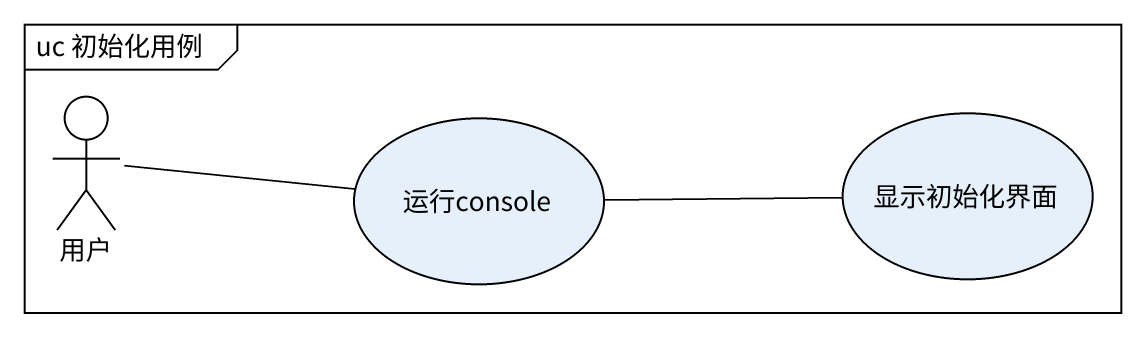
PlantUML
@startuml
mainframe uc 初始化用例
actor 用户
usecase 运行console
usecase 显示初始化界面
用户 -right- 运行console
运行console -right- 显示初始化界面
@enduml
